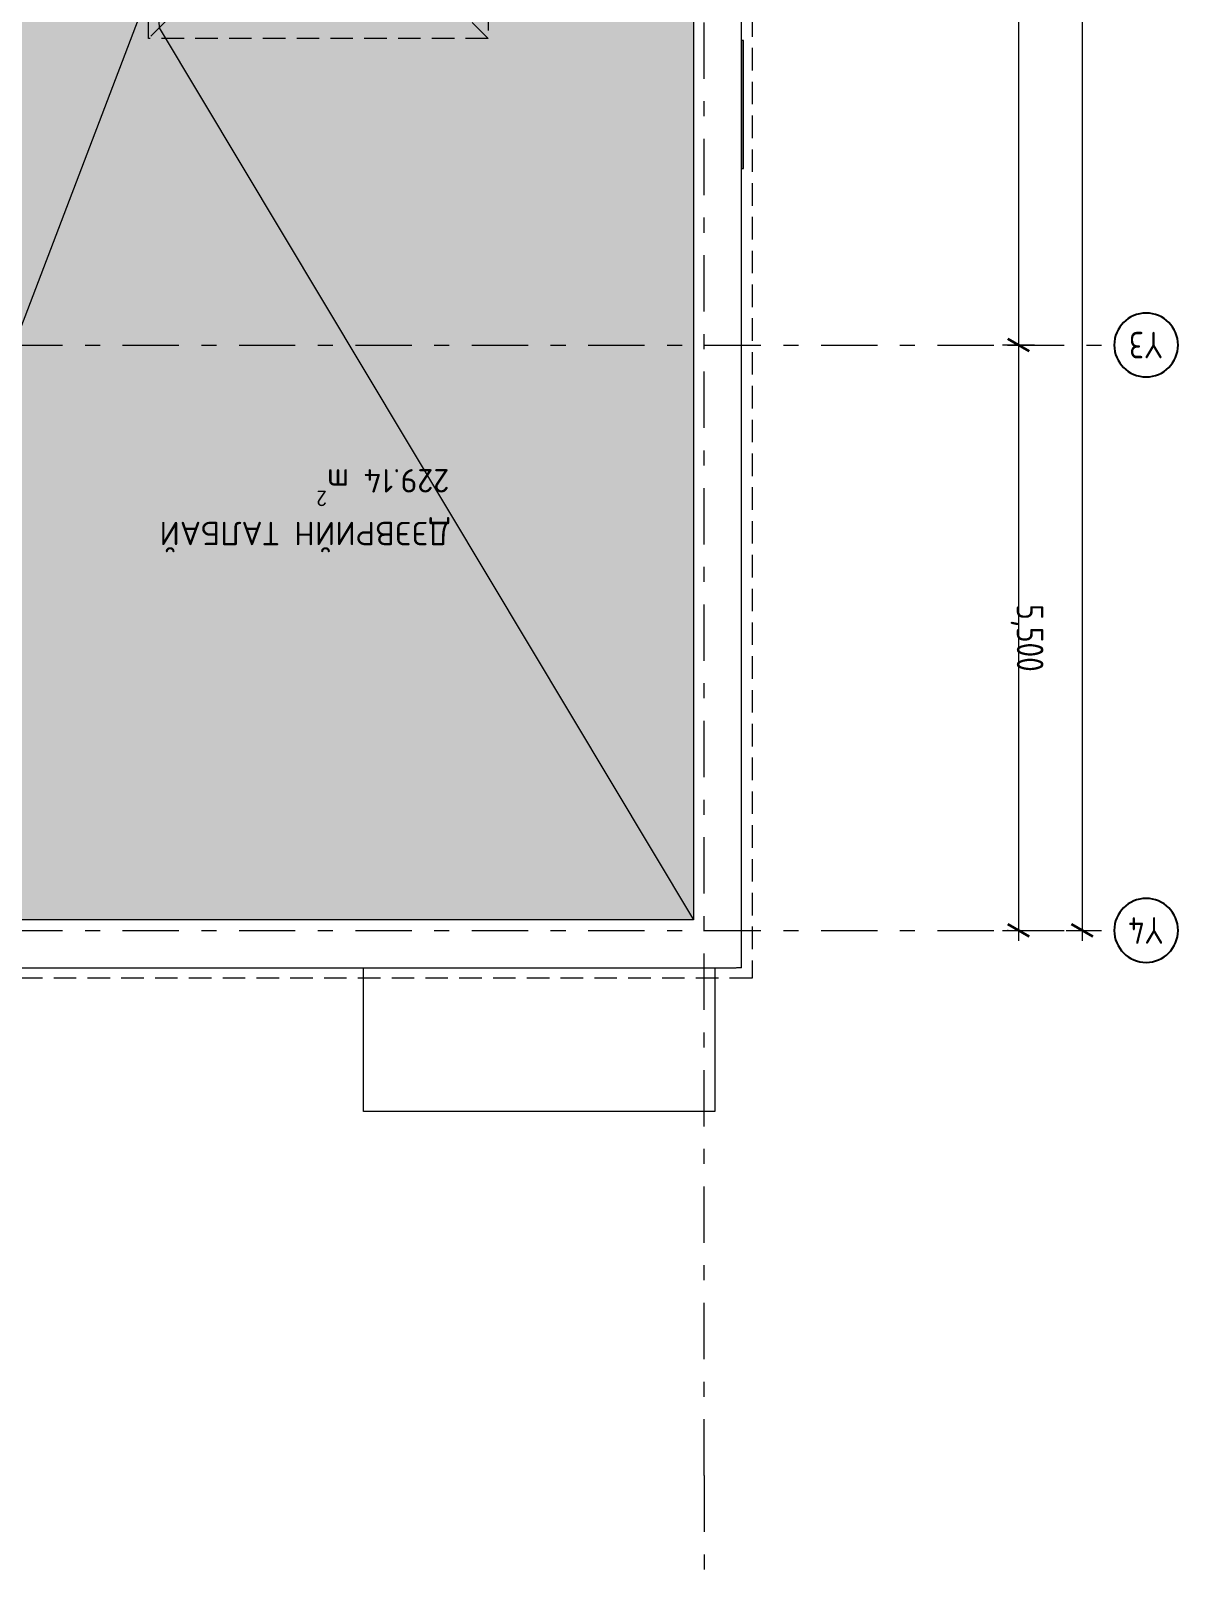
# Model space of a CAD drawing. Header units: millimetres. Extents: x 18162 to 3540582, y 72188 to 247925.
# Drawn here: x 997731 to 1008507, y 74247 to 88819 of the extents above; entities that cross this region are included whole.
import ezdxf
from ezdxf.enums import TextEntityAlignment as Align

# ---------------------------------------------------------------- set-up
doc = ezdxf.new("R2010")
doc.units = ezdxf.units.MM
doc.header["$MEASUREMENT"] = 0
doc.set_wipeout_variables(frame=1)
for name, pattern in [('Double Dashed', [1093.611073, 529.166651, -211.666656, 141.111112, -211.666656]), ('Hidden Line', [317.5, 211.666667, -105.833333]), ('Wipeout_Contour', [1000, 0, -1000])]:
    doc.linetypes.add(name, pattern=pattern)
for name, color, linetype in [('Dimensioning - General', 7, 'Continuous'), ('Drawing & Figure', 7, 'Continuous'), ('Shell - Roof', 7, 'Continuous'), ('Structural - Bearing', 7, 'Continuous'), ('Structural - Grid', 7, 'Continuous')]:
    doc.layers.add(name, color=color, linetype=linetype)
doc.styles.add('GENERATED_STYLE_2', font='')
doc.styles.add('GENERATED_STYLE_3', font='', dxfattribs={"width": 0.8})
doc.styles.get('GENERATED_STYLE_2').set_extended_font_data('ISOCPEUR MON')
doc.styles.get('GENERATED_STYLE_3').set_extended_font_data('ISOCPEUR MON')
doc.dimstyles.new('GENERATED_STYLE__2', dxfattribs={"dimtxt": 250, "dimasz": 152, "dimexe": 0.18, "dimexo": 0.0625, "dimgap": 0, "dimtad": 1, "dimdec": 0, "dimzin": 0, "dimdsep": 46, "dimtxsty": 'GENERATED_STYLE_3', "dimblk": 'ARROWHEAD_2', "dimblk1": 'ARROWHEAD_2', "dimblk2": 'ARROWHEAD_2', "dimcen": 0.09, "dimse1": 1, "dimse2": 1, "dimclrd": 13, "dimclre": 13, "dimclrt": 13, "dimadec": 0, "dimazin": 0, "dimtfac": 1, "dimtdec": 4, "dimtmove": 0, "dimatfit": 3, "dimfxl": 1, "dimtolj": 1, "dimtzin": 0, "dimarcsym": 0})

# ---------------------------------------------------------------- blocks, each defined once
blk = doc.blocks.new('*D692', base_point=(953182, 1723))
at = {"layer": 'Dimensioning - General', "color": 13, "linetype": 'Continuous', "lineweight": 13, "transparency": 16777216}
for p, q in [((1006857, 98369), (1007157, 98369)), ((1007007, 98467), (1007007, 98369)), ((1007007, 98369), (1007007, 92869)), ((1006857, 92869), (1007157, 92869)), ((1007007, 92869), (1007007, 85869))]:
    blk.add_line(p, q, dxfattribs=at)
at = {"layer": 'Dimensioning - General', "color": 12, "linetype": 'Continuous', "lineweight": 35, "transparency": 16777216}
for p, q in [((1007107, 98311), (1006907, 98427)), ((1007107, 92811), (1006907, 92927))]:
    blk.add_line(p, q, dxfattribs=at)
at = {"layer": 'Dimensioning - General', "color": 13, "lineweight": 13, "transparency": 16777216, "insert": (1006934, 95933), "char_height": 250, "attachment_point": 7, "rotation": 270, "style": 'GENERATED_STYLE_3'}
blk.add_mtext('\\A1;{\\pql;\\fISOCPEUR MON|b0|i0|c0|p0;\\W0.800000;5,500}', dxfattribs=at)
blk = doc.blocks.new('ARROWHEAD_2')
at = {"color": 0, "linetype": 'Continuous', "lineweight": 0}
for p, q in [((0, 0), (-1, 0)), ((-0.378, -0.655), (0.378, 0.655))]:
    blk.add_line(p, q, dxfattribs=at)
blk = doc.blocks.new('*D693', base_point=(953182, 1723))
at = {"layer": 'Dimensioning - General', "color": 12, "linetype": 'Continuous', "lineweight": 35, "transparency": 16777216}
for p, q in [((1007107, 92811), (1006907, 92927)), ((1007107, 85811), (1006907, 85927))]:
    blk.add_line(p, q, dxfattribs=at)
at = {"layer": 'Dimensioning - General', "color": 13, "linetype": 'Continuous', "lineweight": 13, "transparency": 16777216}
for p, q in [((1007007, 92869), (1007007, 85869)), ((1006857, 85869), (1007157, 85869)), ((1007007, 85869), (1007007, 80369))]:
    blk.add_line(p, q, dxfattribs=at)
at = {"layer": 'Dimensioning - General', "color": 13, "lineweight": 13, "transparency": 16777216, "insert": (1006934, 89683), "char_height": 250, "attachment_point": 7, "rotation": 270, "style": 'GENERATED_STYLE_3'}
blk.add_mtext('\\A1;{\\pql;\\fISOCPEUR MON|b0|i0|c0|p0;\\W0.800000;7,000}', dxfattribs=at)
blk = doc.blocks.new('*D694', base_point=(953182, 1723))
at = {"layer": 'Dimensioning - General', "color": 12, "linetype": 'Continuous', "lineweight": 35, "transparency": 16777216}
for p, q in [((1007107, 85811), (1006907, 85927)), ((1006907, 80427), (1007107, 80311))]:
    blk.add_line(p, q, dxfattribs=at)
at = {"layer": 'Dimensioning - General', "color": 13, "linetype": 'Continuous', "lineweight": 13, "transparency": 16777216}
for p, q in [((1007007, 85869), (1007007, 80369)), ((1006857, 80369), (1007157, 80369)), ((1007007, 80369), (1007007, 80271))]:
    blk.add_line(p, q, dxfattribs=at)
at = {"layer": 'Dimensioning - General', "color": 13, "lineweight": 13, "transparency": 16777216, "insert": (1006934, 83433), "char_height": 250, "attachment_point": 7, "rotation": 270, "style": 'GENERATED_STYLE_3'}
blk.add_mtext('\\A1;{\\pql;\\fISOCPEUR MON|b0|i0|c0|p0;\\W0.800000;5,500}', dxfattribs=at)
blk = doc.blocks.new('*D695', base_point=(953182, 1723))
at = {"layer": 'Dimensioning - General', "color": 13, "linetype": 'Continuous', "lineweight": 13, "transparency": 16777216}
for p, q in [((1007457, 98369), (1007757, 98369)), ((1007607, 98467), (1007607, 98369)), ((1007607, 98369), (1007607, 80369)), ((1007457, 80369), (1007757, 80369)), ((1007607, 80369), (1007607, 80271))]:
    blk.add_line(p, q, dxfattribs=at)
at = {"layer": 'Dimensioning - General', "color": 12, "linetype": 'Continuous', "lineweight": 35, "transparency": 16777216}
for p, q in [((1007707, 98311), (1007507, 98427)), ((1007507, 80427), (1007707, 80311))]:
    blk.add_line(p, q, dxfattribs=at)
at = {"layer": 'Dimensioning - General', "color": 13, "lineweight": 13, "transparency": 16777216, "insert": (1007534, 89733), "char_height": 250, "attachment_point": 7, "rotation": 270, "style": 'GENERATED_STYLE_3'}
blk.add_mtext('\\A1;{\\pql;\\fISOCPEUR MON|b0|i0|c0|p0;\\W0.800000;18,000}', dxfattribs=at)
blk = doc.blocks.new('Standard grid marker[338]_3', base_point=(1004056, 74247))
at = {"layer": 'Structural - Grid', "color": 13, "linetype": 'Double Dashed', "lineweight": 13}
for q in [(1004056, 101909), (1004056, 74247)]:
    blk.add_line((1004056, 75247), q, dxfattribs=at)
at = {"layer": 'Structural - Grid', "color": 13, "lineweight": 13, "style": 'GENERATED_STYLE_3'}
blk.add_attdef('AC_MarkerText_1', text='', height=250, rotation=180, dxfattribs=at).set_placement((1004056, 103084), align=Align.TOP_CENTER)
blk = doc.blocks.new('Standard grid marker[339]_3', base_point=(971344, 80369))
at = {"layer": 'Structural - Grid', "color": 13, "linetype": 'Double Dashed', "lineweight": 13}
for p, q in [((972344, 80369), (1006907, 80369)), ((1006907, 80369), (1007907, 80369))]:
    blk.add_line(p, q, dxfattribs=at)
at = {"layer": 'Structural - Grid', "color": 13, "linetype": 'Continuous', "lineweight": 25, "flags": 128}
blk.add_lwpolyline([(1008507, 80369, 1), (1007907, 80369, 1)], format="xyb", close=True, dxfattribs=at)
at = {"layer": 'Structural - Grid', "color": 13, "linetype": 'Double Dashed', "lineweight": 13}
blk.add_point((1006907, 80369), dxfattribs=at)
blk.add_point((1006907, 80369), dxfattribs=at)
at = {"layer": 'Structural - Grid', "color": 13, "lineweight": 13, "style": 'GENERATED_STYLE_3'}
blk.add_attdef('AC_MarkerText_1', text='', height=250, rotation=180, dxfattribs=at).set_placement((1008207, 80244), align=Align.TOP_CENTER)
blk = doc.blocks.new('Standard grid marker[340]_3', base_point=(971344, 85869))
at = {"layer": 'Structural - Grid', "color": 13, "linetype": 'Double Dashed', "lineweight": 13}
for p, q in [((972344, 85869), (1006907, 85869)), ((1006907, 85869), (1007907, 85869))]:
    blk.add_line(p, q, dxfattribs=at)
at = {"layer": 'Structural - Grid', "color": 13, "linetype": 'Continuous', "lineweight": 25, "flags": 128}
blk.add_lwpolyline([(1008507, 85869, 1), (1007907, 85869, 1)], format="xyb", close=True, dxfattribs=at)
at = {"layer": 'Structural - Grid', "color": 13, "linetype": 'Double Dashed', "lineweight": 13}
blk.add_point((1006907, 85869), dxfattribs=at)
blk.add_point((1006907, 85869), dxfattribs=at)
at = {"layer": 'Structural - Grid', "color": 13, "lineweight": 13, "style": 'GENERATED_STYLE_3'}
blk.add_attdef('AC_MarkerText_1', text='', height=250, rotation=180, dxfattribs=at).set_placement((1008207, 85744), align=Align.TOP_CENTER)

msp = doc.modelspace()

# ---------------------------------------------------------------- hatches: boundary and pattern name
at = {"layer": 'Drawing & Figure', "linetype": 'Continuous', "lineweight": 0}
msp.add_hatch(color=49, dxfattribs=at).paths.add_polyline_path([(1004055.7, 80368.9), (991325.7, 80368.9), (991325.7, 98368.9), (1004055.7, 98368.9)])

# ---------------------------------------------------------------- linework, layer by layer
at = {"layer": 'Drawing & Figure', "color": 7, "linetype": 'Continuous', "lineweight": 13, "flags": 128}
msp.add_lwpolyline([(1004055.7, 80368.9), (991325.7, 80368.9), (991325.7, 98368.9), (1004055.7, 98368.9)], close=True, dxfattribs=at)
at = {"layer": 'Shell - Roof', "color": 7, "linetype": 'Hidden Line', "lineweight": 13, "flags": 128}
for points in [[(998835.7, 88748.9), (998835.7, 89988.9)], [(1002025.7, 89988.9), (1002025.7, 88748.9)], [(999455.7, 89368.9), (998835.7, 88748.9)], [(1002025.7, 88748.9), (1001405.7, 89368.9)], [(1002025.7, 88748.9), (998835.7, 88748.9)]]:
    msp.add_lwpolyline(points, dxfattribs=at)
at = {"layer": 'Structural - Bearing', "color": 7, "linetype": 'Continuous', "lineweight": 13, "flags": 128}
for points in [[(991155.7, 80268.9), (1004155.7, 80268.9), (1004155.7, 98468.9), (991155.7, 98468.9)], [(1004155.7, 78668.9), (1000855.7, 78668.9), (1000855.7, 80268.9), (1004155.7, 80268.9)]]:
    msp.add_lwpolyline(points, close=True, dxfattribs=at)

# ---------------------------------------------------------------- texts
at = {"layer": 'Drawing & Figure', "color": 13, "lineweight": 13, "insert": (1001661.2, 84703.1), "char_height": 220, "attachment_point": 7, "rotation": 180, "style": 'GENERATED_STYLE_2'}
msp.add_mtext('{\\fISOCPEUR MON|b0|i0|c0|p0;ДЭЭВРИЙН ТАЛБАЙ^M229.14 m{\\H0.66x;\\S2^  ;}}', dxfattribs=at)

# ---------------------------------------------------------------- dimensions: what is measured, and where the dimension line sits
at = {"layer": 'Dimensioning - General', "color": 13, "linetype": 'Continuous', "lineweight": 13}
for base, p1, p2, picture, middle in [((1007006.6, 92868.9), (1007906.6, 98368.9), (1007906.6, 92868.9), '*D692', (1007181.6, 95514.5)), ((1007606.6, 80368.9), (1007906.6, 98368.9), (1007906.6, 80368.9), '*D695', (1007781.6, 89219.2)), ((1007006.6, 85868.9), (1007906.6, 92868.9), (1007906.6, 85868.9), '*D693', (1007181.6, 89264.5)), ((1007006.6, 80368.9), (1007906.6, 85868.9), (1007906.6, 80368.9), '*D694', (1007181.6, 83014.5))]:
    dim = msp.add_linear_dim(base=base, p1=p1, p2=p2, angle=270, dimstyle='GENERATED_STYLE__2', dxfattribs=at)
    dim.commit()
    dim.dimension.update_dxf_attribs({"geometry": picture, "text_midpoint": middle, "dimtype": 160, "text_rotation": 270})

# ---------------------------------------------------------------- wipeouts: each hides what was drawn before it
at = {"color": 254, "linetype": 'Wipeout_Contour', "lineweight": 0, "ltscale": 3022669.038605738}
msp.add_wipeout([(1004355.7, 80068.9), (1004355.7, 80018.9), (1004405.7, 80018.9)], dxfattribs=at).dxf.layer = 'Structural - Bearing'

# ---------------------------------------------------------------- next in the draw order: wipeouts: each hides what was drawn before it
at = {"color": 254, "linetype": 'Wipeout_Contour', "lineweight": 0, "ltscale": 3022531.432182827}
msp.add_wipeout([(1004305.7, 80118.9), (1004305.7, 80068.9), (1004355.7, 80068.9)], dxfattribs=at).dxf.layer = 'Structural - Bearing'

# ---------------------------------------------------------------- next in the draw order: wipeouts: each hides what was drawn before it
at = {"color": 254, "linetype": 'Wipeout_Contour', "lineweight": 0, "ltscale": 3022202.431550785}
msp.add_wipeout([(1004155.7, 80268.9), (1004155.7, 80118.9), (1004305.7, 80118.9)], dxfattribs=at).dxf.layer = 'Structural - Bearing'

# ---------------------------------------------------------------- next in the draw order: wipeouts: each hides what was drawn before it
at = {"color": 254, "linetype": 'Wipeout_Contour', "lineweight": 0, "ltscale": 3021694.0206303}
msp.add_wipeout([(1003955.7, 80468.9), (1003955.7, 80268.9), (1004155.7, 80268.9)], dxfattribs=at).dxf.layer = 'Structural - Bearing'
at = {"color": 254, "linetype": 'Wipeout_Contour', "lineweight": 0, "ltscale": 3022721.935324226}
msp.add_wipeout([(1004355.7, 80068.9), (1004405.7, 80018.9), (1004405.7, 80068.9)], dxfattribs=at).dxf.layer = 'Structural - Bearing'

# ---------------------------------------------------------------- next in the draw order: wipeouts: each hides what was drawn before it
at = {"color": 254, "linetype": 'Wipeout_Contour', "lineweight": 0, "ltscale": 4033565.449088328}
msp.add_wipeout([(1004355.7, 98668.9), (1004355.7, 80068.9), (1004405.7, 80068.9), (1004405.7, 98668.9)], dxfattribs=at).dxf.layer = 'Structural - Bearing'

# ---------------------------------------------------------------- next in the draw order: wipeouts: each hides what was drawn before it
at = {"color": 254, "linetype": 'Wipeout_Contour', "lineweight": 0, "ltscale": 3022584.331408747}
msp.add_wipeout([(1004305.7, 80118.9), (1004355.7, 80068.9), (1004355.7, 80118.9)], dxfattribs=at).dxf.layer = 'Structural - Bearing'

# ---------------------------------------------------------------- next in the draw order: linework, layer by layer
at = {"layer": 'Structural - Bearing', "color": 7, "linetype": 'Continuous', "lineweight": 13, "flags": 128}
msp.add_lwpolyline([(1004405.7, 80018.9), (1004355.7, 80018.9)], dxfattribs=at)

# ---------------------------------------------------------------- next in the draw order: wipeouts: each hides what was drawn before it
at = {"color": 254, "linetype": 'Wipeout_Contour', "lineweight": 0, "ltscale": 4033364.41926125}
msp.add_wipeout([(1004305.7, 98618.9), (1004305.7, 80118.9), (1004355.7, 80118.9), (1004355.7, 98618.9)], dxfattribs=at).dxf.layer = 'Structural - Bearing'

# ---------------------------------------------------------------- next in the draw order: linework, layer by layer
at = {"layer": 'Structural - Bearing', "color": 7, "linetype": 'Continuous', "lineweight": 13, "flags": 128}
msp.add_lwpolyline([(1004405.7, 80018.9), (1004405.7, 98718.9)], dxfattribs=at)

# ---------------------------------------------------------------- next in the draw order: wipeouts: each hides what was drawn before it
at = {"color": 254, "linetype": 'Wipeout_Contour', "lineweight": 0, "ltscale": 3022362.978721606}
msp.add_wipeout([(1004155.7, 80268.9), (1004305.7, 80118.9), (1004305.7, 80268.9)], dxfattribs=at).dxf.layer = 'Structural - Bearing'

# ---------------------------------------------------------------- next in the draw order: wipeouts: each hides what was drawn before it
at = {"color": 254, "linetype": 'Wipeout_Contour', "lineweight": 0, "ltscale": 4032960.593044253}
msp.add_wipeout([(1004155.7, 98468.9), (1004155.7, 80268.9), (1004305.7, 80268.9), (1004305.7, 98468.9)], dxfattribs=at).dxf.layer = 'Structural - Bearing'
at = {"color": 254, "linetype": 'Wipeout_Contour', "lineweight": 0, "ltscale": 4033098.716785801}
msp.add_wipeout([(1004425.7, 87528.5), (1004425.7, 88728.5), (1004405.7, 88728.5), (1004405.7, 87528.5)], dxfattribs=at).dxf.layer = 'Structural - Bearing'
at = {"color": 254, "linetype": 'Wipeout_Contour', "lineweight": 0, "ltscale": 4004343.89151396}
msp.add_wipeout([(1004355.7, 80068.9), (991405.7, 80068.9), (991405.7, 80018.9), (1004355.7, 80018.9)], dxfattribs=at).dxf.layer = 'Structural - Bearing'

# ---------------------------------------------------------------- next in the draw order: linework, layer by layer
at = {"layer": 'Structural - Bearing', "color": 7, "linetype": 'Continuous', "lineweight": 13, "flags": 128}
for points in [[(1004425.7, 88728.5), (1004405.7, 88728.5)], [(1004405.7, 88728.5), (1004405.7, 87528.5)], [(1004425.7, 87528.5), (1004425.7, 88728.5)], [(1004405.7, 87528.5), (1004425.7, 87528.5)]]:
    msp.add_lwpolyline(points, dxfattribs=at)

# ---------------------------------------------------------------- next in the draw order: wipeouts: each hides what was drawn before it
at = {"color": 254, "linetype": 'Wipeout_Contour', "lineweight": 0, "ltscale": 3021908.423770376}
msp.add_wipeout([(1003955.7, 80468.9), (1004155.7, 80268.9), (1004155.7, 80468.9)], dxfattribs=at).dxf.layer = 'Structural - Bearing'
at = {"color": 254, "linetype": 'Wipeout_Contour', "lineweight": 0, "ltscale": 4004260.205058797}
msp.add_wipeout([(1004305.7, 80118.9), (991405.7, 80118.9), (991405.7, 80068.9), (1004305.7, 80068.9)], dxfattribs=at).dxf.layer = 'Structural - Bearing'

# ---------------------------------------------------------------- next in the draw order: linework, layer by layer
at = {"layer": 'Structural - Bearing', "color": 7, "linetype": 'Continuous', "lineweight": 13, "flags": 128}
msp.add_lwpolyline([(991405.7, 80018.9), (1004355.7, 80018.9)], dxfattribs=at)

# ---------------------------------------------------------------- next in the draw order: wipeouts: each hides what was drawn before it
at = {"color": 254, "linetype": 'Wipeout_Contour', "lineweight": 0, "ltscale": 4032256.290609542}
msp.add_wipeout([(1003955.7, 98268.9), (1003955.7, 80468.9), (1004155.7, 80468.9), (1004155.7, 98268.9)], dxfattribs=at).dxf.layer = 'Structural - Bearing'
at = {"color": 254, "linetype": 'Wipeout_Contour', "lineweight": 0, "ltscale": 4003993.19160254}
msp.add_wipeout([(1004155.7, 80268.9), (991405.7, 80268.9), (991405.7, 80118.9), (1004155.7, 80118.9)], dxfattribs=at).dxf.layer = 'Structural - Bearing'

# ---------------------------------------------------------------- next in the draw order: linework, layer by layer
at = {"layer": 'Structural - Bearing', "color": 7, "linetype": 'Continuous', "lineweight": 13, "flags": 128}
msp.add_lwpolyline([(1003955.7, 98268.9), (1003955.7, 80468.9)], dxfattribs=at)

# ---------------------------------------------------------------- next in the draw order: block references
at = {"layer": 'Structural - Grid', "color": 13, "linetype": 'Continuous', "lineweight": 13}
ref = msp.add_blockref('Standard grid marker[340]_3', (971344.5, 85868.9), dxfattribs=at)
ref.add_attrib('AC_MarkerText_1', 'Y3', dxfattribs={"color": 13, "lineweight": 13, "height": 250, "rotation": 180, "style": 'GENERATED_STYLE_3', "width": 0.8}).set_placement((1008206.6, 85743.9), align=Align.TOP_CENTER)

# ---------------------------------------------------------------- next in the draw order: wipeouts: each hides what was drawn before it
at = {"color": 254, "linetype": 'Wipeout_Contour', "lineweight": 0, "ltscale": 4003650.618389815}
msp.add_wipeout([(1003955.7, 80468.9), (991405.7, 80468.9), (991405.7, 80268.9), (1003955.7, 80268.9)], dxfattribs=at).dxf.layer = 'Structural - Bearing'

# ---------------------------------------------------------------- next in the draw order: linework, layer by layer
at = {"layer": 'Drawing & Figure', "color": 7, "linetype": 'Hidden Line', "lineweight": 5}
for points in [[(991536.8, 98819.6), (997805.7, 98819.6), (1004505.7, 98819.6), (1004505.7, 79918.9), (991525.7, 79918.9)], [(997805.7, 98818.9), (997805.7, 98819.6), (1004505.7, 98819.6), (1004505.7, 79918.9), (997805.7, 79918.9)]]:
    msp.add_lwpolyline(points, dxfattribs=at)
at = {"layer": 'Drawing & Figure', "color": 7, "linetype": 'Continuous', "lineweight": 5}
msp.add_lwpolyline([(995511.8, 80468.9), (998905.7, 89368.9), (998935.7, 88848.9), (1003955.7, 80468.9)], dxfattribs=at)
at = {"layer": 'Structural - Bearing', "color": 7, "linetype": 'Continuous', "lineweight": 13, "flags": 128}
msp.add_lwpolyline([(1003955.7, 80468.9), (991405.7, 80468.9)], dxfattribs=at)

# ---------------------------------------------------------------- next in the draw order: block references
at = {"layer": 'Structural - Grid', "color": 13, "linetype": 'Continuous', "lineweight": 13}
msp.add_blockref('Standard grid marker[338]_3', (1004055.7, 74247.3), dxfattribs=at)
ref = msp.add_blockref('Standard grid marker[339]_3', (971344.5, 80368.9), dxfattribs=at)
ref.add_attrib('AC_MarkerText_1', 'Y4', dxfattribs={"color": 13, "lineweight": 13, "height": 250, "rotation": 180, "style": 'GENERATED_STYLE_3', "width": 0.8}).set_placement((1008206.6, 80243.9), align=Align.TOP_CENTER)

doc.saveas('drawing.dxf')
